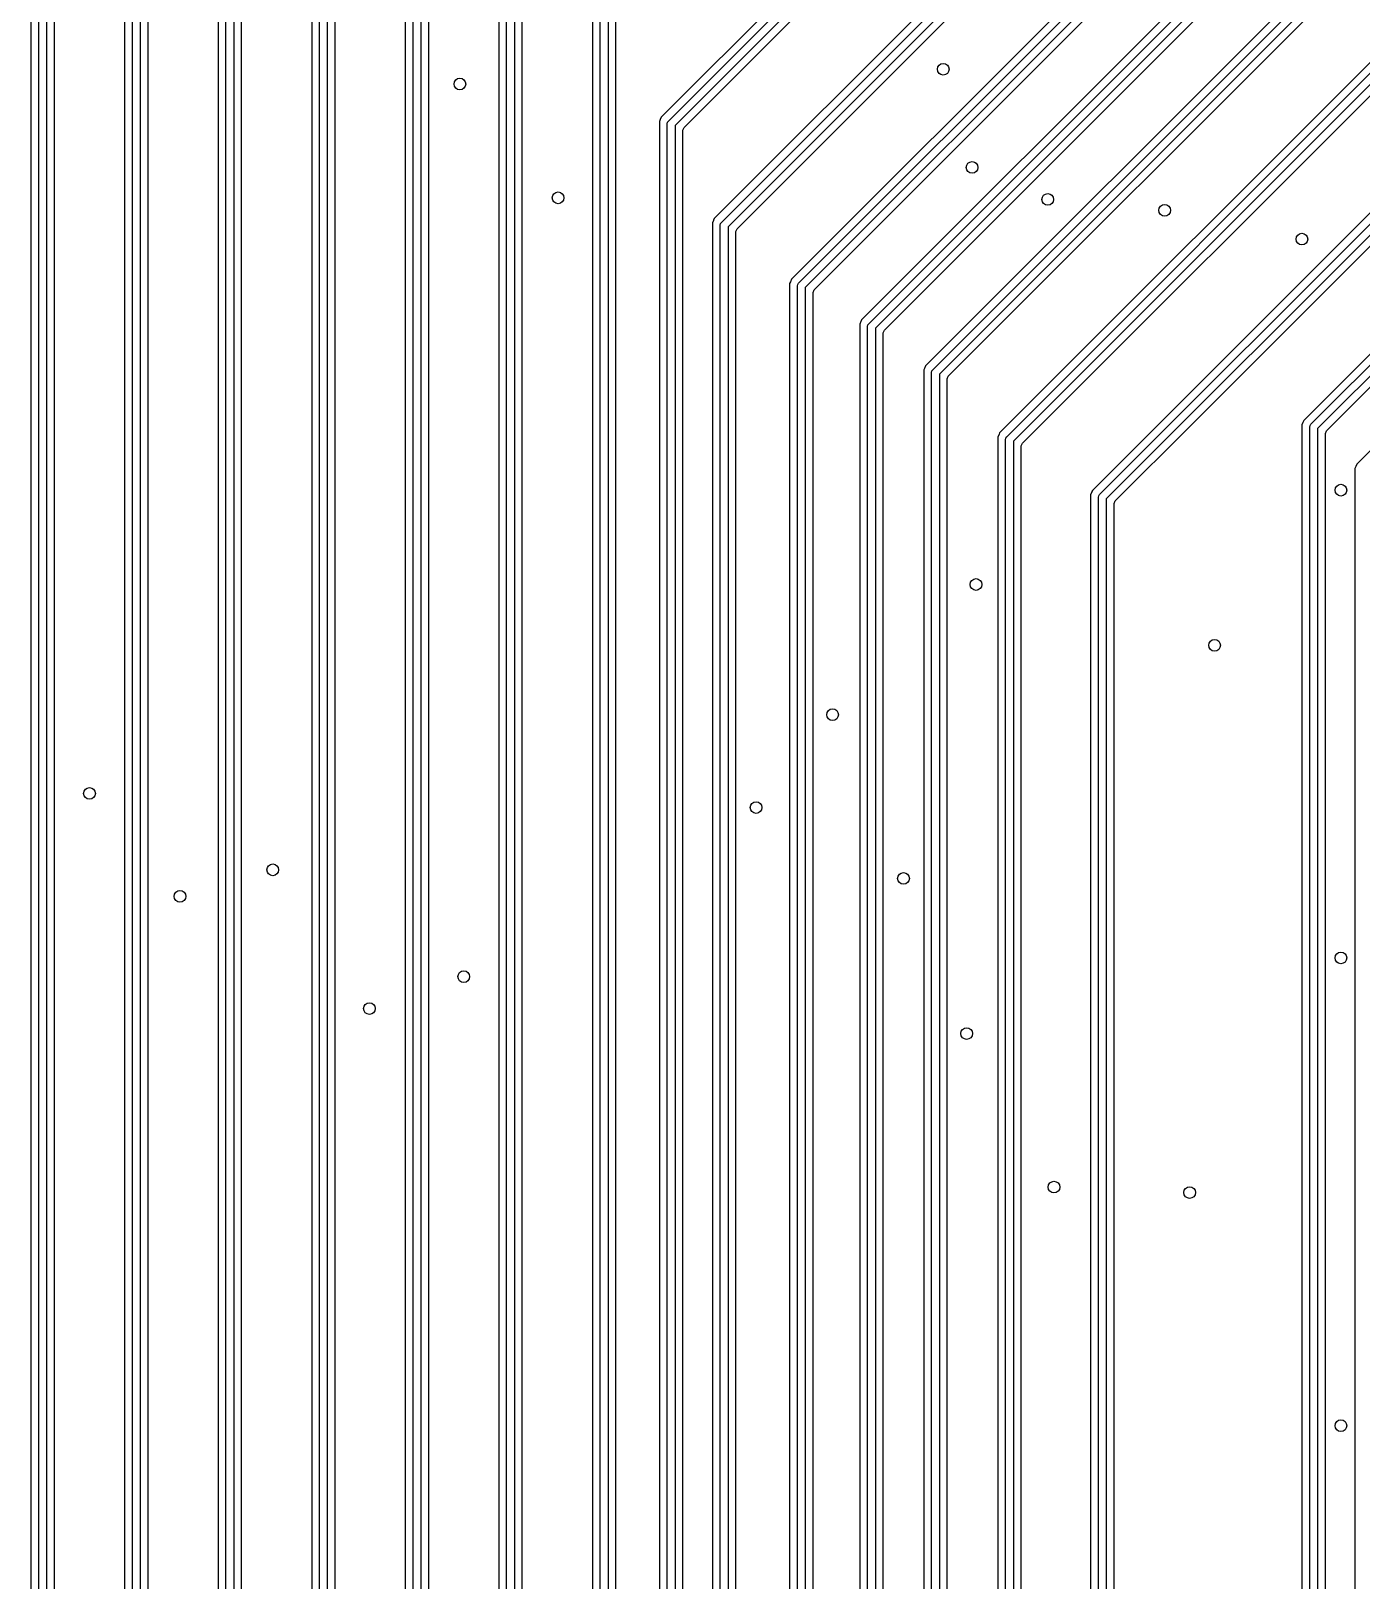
# Model space of a CAD drawing. Extents: x 114.9 to 199.6, y -137.1 to -76.7.
# Drawn here: x 156.48 to 173.54, y -117.28 to -97.41 of the extents above; entities that cross this region are included whole.
import ezdxf

# ---------------------------------------------------------------- set-up
doc = ezdxf.new("R2010")
doc.units = 0
doc.layers.add('BLACK', color=7, linetype='CONTINUOUS')

msp = doc.modelspace()

# ---------------------------------------------------------------- linework, layer by layer
at = {"layer": 'BLACK', "linetype": 'CONTINUOUS'}
for p, q in [((171.484745, -91.592415), (164.562411, -98.514748)), ((164.654645, -98.564645), (171.534644, -91.684645)), ((171.590711, -91.77), (164.74, -98.62071)), ((164.854852, -98.647987), (171.367641, -92.135198)), ((172.484746, -92.572414), (165.242414, -99.814745)), ((156.4795, -92.710062), (156.4795, -135.089555)), ((156.58, -135.122497), (156.58, -92.74)), ((156.68, -92.76071), (156.68, -135.12235)), ((165.334645, -99.864645), (172.534645, -92.664644)), ((172.590711, -92.75), (165.42, -99.92071)), ((156.7805, -135.088525), (156.7805, -92.822635)), ((157.6795, -93.170062), (157.6795, -135.089555)), ((165.534852, -99.947987), (172.367641, -93.115198)), ((157.78, -135.122497), (157.78, -93.2)), ((157.88, -93.22071), (157.88, -135.12235)), ((157.9805, -135.088525), (157.9805, -93.282635)), ((173.254745, -93.572414), (166.232413, -100.594745)), ((166.324645, -100.644645), (173.304645, -93.664644)), ((173.360711, -93.75), (166.41, -100.70071)), ((158.8795, -93.840065), (158.8795, -135.089555)), ((158.98, -135.122497), (158.98, -93.87)), ((159.08, -93.89071), (159.08, -135.12235)), ((159.1805, -135.088525), (159.1805, -93.952635)), ((166.524852, -100.727987), (173.127641, -94.125198)), ((173.674744, -94.572415), (167.132413, -101.114745)), ((160.0795, -94.770062), (160.0795, -135.089555)), ((167.224645, -101.164645), (173.724645, -94.664645)), ((173.78071, -94.75), (167.31, -101.22071)), ((160.18, -135.122497), (160.18, -94.8)), ((160.28, -94.82071), (160.28, -135.12235)), ((160.3805, -135.088525), (160.3805, -94.882636)), ((161.2795, -95.350065), (161.2795, -135.089555)), ((161.38, -135.122497), (161.38, -95.38)), ((161.48, -95.40071), (161.48, -135.12235)), ((161.5805, -135.088525), (161.5805, -95.462635)), ((162.4795, -96.000065), (162.4795, -135.089555)), ((162.58, -135.122497), (162.58, -96.03)), ((162.68, -96.05071), (162.68, -135.12235)), ((162.7805, -135.088525), (162.7805, -96.112635)), ((167.424852, -101.247987), (172.557641, -96.115198)), ((163.6795, -96.680065), (163.6795, -135.089555)), ((163.78, -135.122497), (163.78, -96.71)), ((163.88, -96.73071), (163.88, -135.12235)), ((173.064745, -96.592414), (167.952413, -101.704745)), ((168.044645, -101.754645), (173.114645, -96.684644)), ((163.9805, -98.570064), (163.9805, -96.792635)), ((173.170711, -96.77), (168.13, -101.81071)), ((168.244852, -101.837987), (173.197987, -96.884852)), ((173.884745, -97.582413), (168.902414, -102.564745)), ((168.994645, -102.614645), (173.934645, -97.674645)), ((173.99071, -97.76), (169.08, -102.67071)), ((169.194852, -102.697988), (174.017988, -97.874852)), ((164.54917, -98.546719), (164.5395, -98.570064)), ((164.549607, -98.545662), (164.54917, -98.546719)), ((164.549611, -98.545653), (164.549607, -98.545662)), ((164.562411, -98.514748), (164.549611, -98.545653)), ((163.9805, -135.088525), (163.9805, -98.570064)), ((164.5395, -98.570064), (164.5395, -98.573777)), ((164.5395, -98.573777), (164.5395, -127.919936)), ((164.64, -98.6), (164.643806, -98.580866)), ((164.64, -127.89), (164.64, -98.6)), ((164.643806, -98.580866), (164.654645, -98.564645)), ((164.74, -98.62071), (164.74, -127.86929)), ((164.8405, -98.682635), (164.854852, -98.647987)), ((164.8405, -99.870064), (164.8405, -98.682635)), ((174.834746, -98.562414), (170.092414, -103.304745)), ((170.184645, -103.354645), (174.884645, -98.654644)), ((174.940711, -98.74), (170.27, -103.41071)), ((171.362775, -102.460064), (174.707641, -99.115198)), ((175.644745, -99.562414), (172.802414, -102.404744)), ((172.894645, -102.454645), (175.694645, -99.654645)), ((175.75071, -99.74), (172.98, -102.51071)), ((164.8405, -127.807364), (164.8405, -99.870064)), ((165.232458, -99.838782), (165.2195, -99.870064)), ((165.2195, -99.870064), (165.2195, -99.873993)), ((165.2195, -99.873993), (165.2195, -127.419936)), ((165.232814, -99.83792), (165.232458, -99.838782)), ((165.232822, -99.837901), (165.232814, -99.83792)), ((165.242411, -99.81475), (165.232822, -99.837901)), ((165.242414, -99.814745), (165.242411, -99.81475)), ((165.32, -99.9), (165.323806, -99.880866)), ((165.32, -127.39), (165.32, -99.9)), ((165.323806, -99.880866), (165.334645, -99.864645)), ((165.42, -99.92071), (165.42, -127.36929)), ((173.094852, -102.537988), (175.777988, -99.854852)), ((165.5205, -99.982635), (165.534852, -99.947987)), ((165.5205, -100.650064), (165.5205, -99.982635)), ((165.5205, -127.307364), (165.5205, -100.650064)), ((166.21899, -100.627151), (166.2095, -100.650064)), ((166.2095, -100.650064), (166.2095, -100.650065)), ((166.2095, -100.650065), (166.2095, -127.129937)), ((166.232413, -100.594746), (166.21899, -100.627149)), ((166.21899, -100.627149), (166.21899, -100.627151)), ((166.232413, -100.594745), (166.232413, -100.594746)), ((166.31, -100.68), (166.313806, -100.660866)), ((166.31, -127.1), (166.31, -100.68)), ((166.313806, -100.660866), (166.324645, -100.644645)), ((166.41, -100.70071), (166.41, -127.079289)), ((166.5105, -100.762635), (166.524852, -100.727987)), ((175.894745, -100.552415), (173.482414, -102.964745)), ((166.5105, -101.170065), (166.5105, -100.762635)), ((167.131709, -101.116445), (167.11899, -101.147149)), ((167.132412, -101.114748), (167.131709, -101.116445)), ((167.132413, -101.114746), (167.132412, -101.114747)), ((167.132412, -101.114747), (167.132412, -101.114748)), ((167.132413, -101.114745), (167.132413, -101.114746)), ((166.5105, -127.017364), (166.5105, -101.170065)), ((167.114729, -101.157439), (167.1095, -101.170065)), ((167.1095, -101.170065), (167.1095, -126.899937)), ((167.11899, -101.147151), (167.114729, -101.157439)), ((167.11899, -101.147149), (167.11899, -101.147151)), ((167.21, -101.2), (167.213806, -101.180866)), ((167.21, -126.87), (167.21, -101.2)), ((167.213806, -101.180866), (167.224645, -101.164645)), ((167.31, -101.22071), (167.31, -126.84929)), ((167.4105, -101.282635), (167.424852, -101.247987)), ((167.4105, -101.760065), (167.4105, -101.282635)), ((167.952413, -101.704746), (167.93899, -101.737149)), ((167.952413, -101.704745), (167.952413, -101.704746)), ((167.4105, -126.787364), (167.4105, -101.760065)), ((167.930587, -101.75744), (167.9295, -101.760065)), ((167.9295, -101.760065), (167.9295, -126.379937)), ((167.93899, -101.737151), (167.930587, -101.75744)), ((167.93899, -101.737149), (167.93899, -101.737151)), ((168.03, -101.79), (168.033806, -101.770866)), ((168.03, -126.35), (168.03, -101.79)), ((168.033806, -101.770866), (168.044645, -101.754645)), ((168.13, -101.81071), (168.13, -126.32929)), ((168.2305, -101.872635), (168.244852, -101.837987)), ((168.2305, -102.620064), (168.2305, -101.872635)), ((170.384852, -103.437987), (171.362775, -102.460064)), ((172.79032, -102.433942), (172.7795, -102.460064)), ((172.7795, -102.460064), (172.7795, -102.463865)), ((172.7795, -102.463865), (172.7795, -123.36994)), ((172.790733, -102.432943), (172.79032, -102.433942)), ((172.790737, -102.432934), (172.790733, -102.432943)), ((172.802411, -102.404749), (172.790737, -102.432934)), ((172.802414, -102.404744), (172.802411, -102.404749)), ((172.88, -102.49), (172.883806, -102.470866)), ((172.88, -123.34), (172.88, -102.49)), ((172.883806, -102.470866), (172.894645, -102.454645)), ((172.98, -102.51071), (172.98, -123.319289)), ((168.2305, -126.267364), (168.2305, -102.620064)), ((168.895017, -102.582603), (168.8795, -102.620064)), ((168.8795, -102.620064), (168.8795, -102.624113)), ((168.8795, -102.624113), (168.8795, -125.869936)), ((168.895331, -102.581843), (168.895017, -102.582603)), ((168.895337, -102.581829), (168.895331, -102.581843)), ((168.902411, -102.56475), (168.895337, -102.581829)), ((168.902414, -102.564745), (168.902411, -102.56475)), ((168.98, -102.65), (168.983806, -102.630866)), ((168.98, -125.84), (168.98, -102.65)), ((168.983806, -102.630866), (168.994645, -102.614645)), ((169.08, -102.67071), (169.08, -125.819289)), ((169.1805, -102.732636), (169.194852, -102.697988)), ((173.0805, -102.572636), (173.094852, -102.537988)), ((173.0805, -103.020064), (173.0805, -102.572636)), ((169.1805, -103.360064), (169.1805, -102.732636)), ((173.0805, -123.257364), (173.0805, -103.020064)), ((173.469675, -102.9955), (173.4595, -103.020064)), ((173.4595, -103.020064), (173.4595, -123.089936)), ((173.470102, -102.994468), (173.469675, -102.9955)), ((173.470106, -102.994458), (173.470102, -102.994468)), ((173.482411, -102.96475), (173.470106, -102.994458)), ((173.482414, -102.964745), (173.482411, -102.96475)), ((170.086309, -103.319484), (170.0695, -103.360064)), ((170.086611, -103.318753), (170.086309, -103.319484)), ((170.086617, -103.318739), (170.086611, -103.318753)), ((170.09241, -103.304751), (170.086617, -103.318739)), ((170.092414, -103.304745), (170.09241, -103.304751)), ((169.1805, -125.757364), (169.1805, -103.360064)), ((170.0695, -103.360064), (170.0695, -103.364164)), ((170.0695, -103.364164), (170.0695, -125.469936)), ((170.17, -103.39), (170.173806, -103.370866)), ((170.17, -125.44), (170.17, -103.39)), ((170.173806, -103.370866), (170.184645, -103.354645)), ((170.27, -103.41071), (170.27, -125.419289)), ((170.3705, -103.472635), (170.384852, -103.437987)), ((170.3705, -125.357364), (170.3705, -103.472635))]:
    msp.add_line(p, q, dxfattribs=at)
at = {"layer": 'BLACK'}
for centre in [(168.18, -97.9), (161.98, -98.09), (168.55, -99.16), (163.24, -99.55), (169.52, -99.57), (171.02, -99.71), (172.78, -100.08), (173.28, -103.3), (168.6, -104.51), (171.66, -105.29), (166.76, -106.18), (157.23, -107.19), (165.778913, -107.370675), (159.58, -108.17), (167.67, -108.28), (158.39, -108.51), (173.28, -109.3), (162.03, -109.54), (160.82, -109.95), (168.48, -110.27), (169.6, -112.24), (171.34, -112.31), (173.28, -115.3)]:
    msp.add_circle(centre, 0.075, dxfattribs=at)
at = {"layer": 'WHITE'}
for centre in [(168.18, -97.9), (161.98, -98.09), (168.55, -99.16), (163.24, -99.55), (169.52, -99.57), (171.02, -99.71), (172.78, -100.08), (173.28, -103.3), (168.6, -104.51), (171.66, -105.29), (166.76, -106.18), (157.23, -107.19), (165.778913, -107.370675), (159.58, -108.17), (167.67, -108.28), (158.39, -108.51), (173.28, -109.3), (162.03, -109.54), (160.82, -109.95), (168.48, -110.27), (169.6, -112.24), (171.34, -112.31), (173.28, -115.3)]:
    msp.add_circle(centre, 0.075, dxfattribs=at)

doc.saveas('drawing.dxf')
